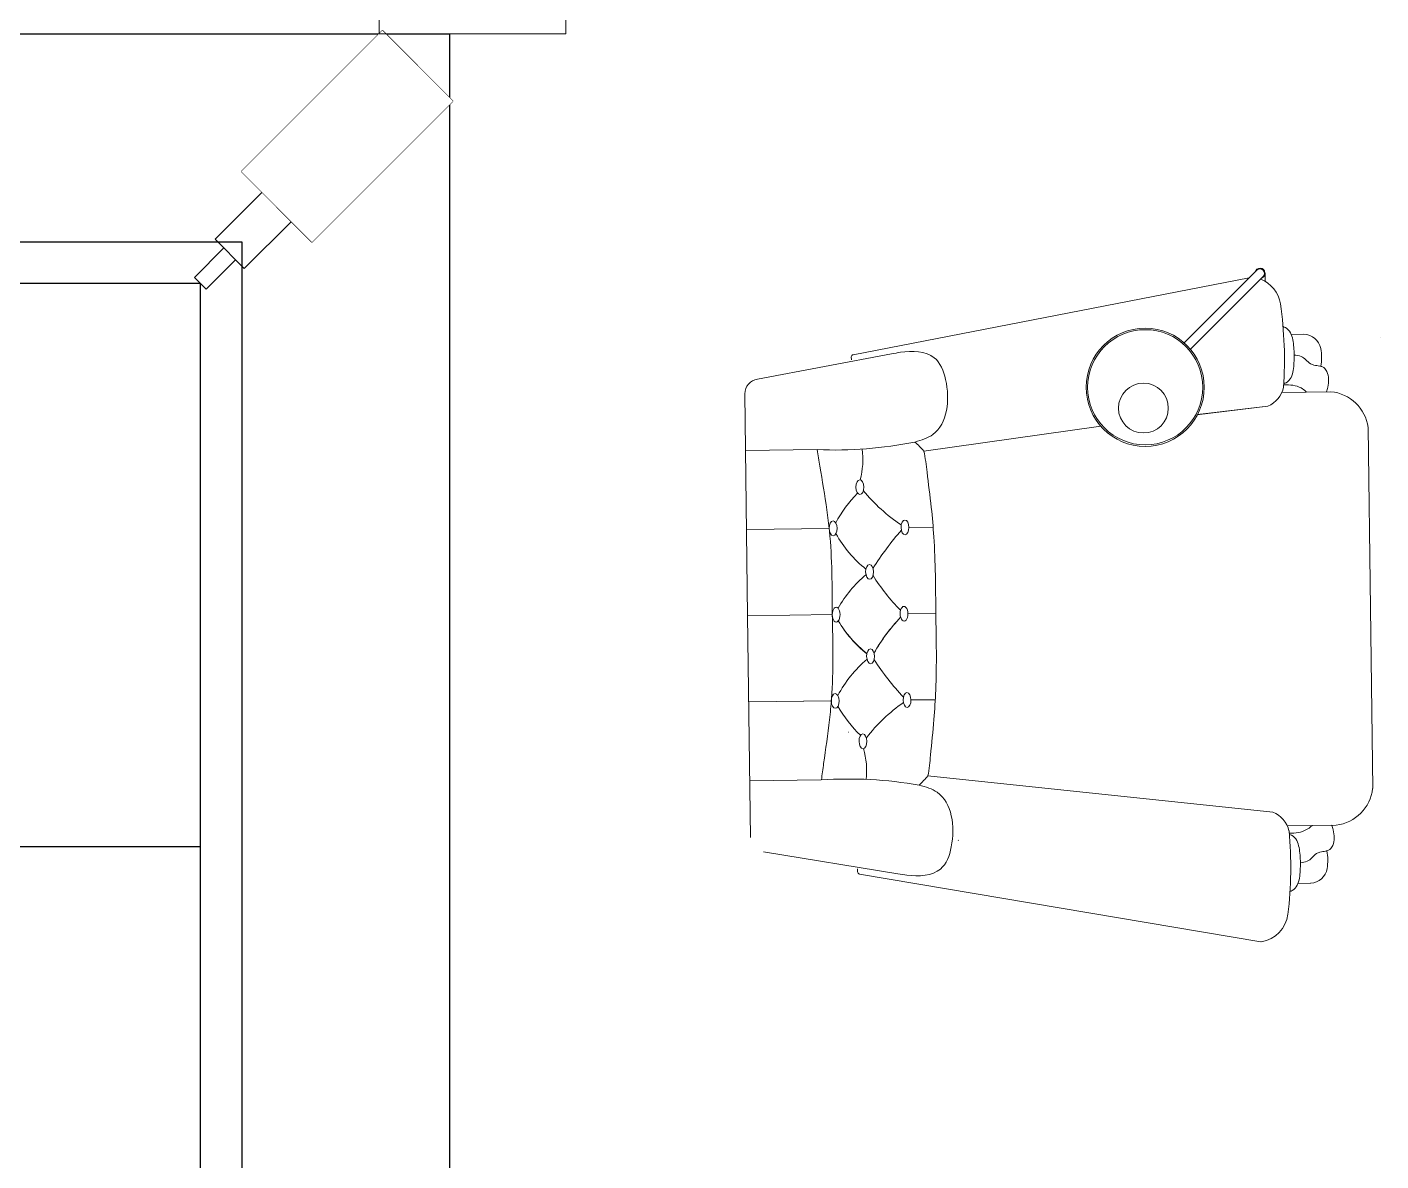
# Model space of a CAD drawing. Header units: centimetres. Extents: x -72470 to -43129, y -18750 to -16337.
# Drawn here: x -48372.1 to -48209.1, y -18397.7 to -18261.2 of the extents above; entities that cross this region are included whole.
import ezdxf

# ---------------------------------------------------------------- set-up
doc = ezdxf.new("R2010")
doc.units = ezdxf.units.CM
doc.header["$MEASUREMENT"] = 0
doc.layers.add('11-021_3001-BLOK_B_ZEMIN_KAT$0$2DCAM1', color=6, linetype='Continuous')
doc.layers.add('11-021_3001-BLOK_B_ZEMIN_KAT$0$2DKAPI', color=180, linetype='Continuous')
doc.layers.add('TEFRIS', color=30, linetype='Continuous', lineweight=9)

msp = doc.modelspace()

# ---------------------------------------------------------------- linework, layer by layer
at = {"layer": '11-021_3001-BLOK_B_ZEMIN_KAT$0$2DCAM1'}
msp.add_lwpolyline([(-48479.08, -18292.07), (-48351.24, -18292.07), (-48351.24, -18532.09)], dxfattribs=at)
at = {"layer": '11-021_3001-BLOK_B_ZEMIN_KAT$0$2DKAPI'}
msp.add_lwpolyline([(-48351.27, -18359.9), (-48471.27, -18359.9, 0.414214), (-48351.27, -18479.9)], format="xyb", dxfattribs=at)
at = {"layer": 'TEFRIS', "color": 0, "linetype": 'Continuous'}
for p, q in [((-48232.86, -18299.29), (-48224.07, -18290.5)), ((-48224.97, -18291.4), (-48272.66, -18300.67)), ((-48232.11, -18300.04), (-48223.31, -18291.26)), ((-48223.08, -18290.86), (-48223.07, -18291.83)), ((-48219.93, -18298.22), (-48218.4, -18298.21)), ((-48219.93, -18298.22), (-48218.4, -18298.21)), ((-48209.13, -18298.64), (-48209.15, -18298.62)), ((-48209.15, -18298.62), (-48209.13, -18298.64)), ((-48268.03, -18300.57), (-48284.16, -18303.6)), ((-48272.87, -18301.28), (-48272.88, -18300.93)), ((-48285.68, -18305.38), (-48285.39, -18332.08)), ((-48221.05, -18305.2), (-48215.16, -18305.13)), ((-48221.05, -18305.2), (-48215.16, -18305.13)), ((-48222.74, -18306.88), (-48231.29, -18307.89)), ((-48222.74, -18306.88), (-48231.2, -18307.88)), ((-48242.86, -18309.26), (-48264.15, -18312.26)), ((-48210.66, -18309.44), (-48210.39, -18331.16)), ((-48210.66, -18309.44), (-48210.39, -18331.16)), ((-48276.98, -18312.09), (-48285.63, -18312.2)), ((-48285.51, -18321.69), (-48275.53, -18321.57)), ((-48275.54, -18321.57), (-48285.51, -18321.69)), ((-48265.95, -18321.45), (-48263.03, -18321.41)), ((-48210.12, -18352.87), (-48210.39, -18331.16)), ((-48210.12, -18352.87), (-48210.39, -18331.16)), ((-48275.17, -18331.95), (-48285.39, -18332.08)), ((-48275.17, -18331.95), (-48285.39, -18332.08)), ((-48275.17, -18331.95), (-48285.39, -18332.08)), ((-48275.17, -18331.95), (-48285.39, -18332.08)), ((-48275.17, -18331.95), (-48285.39, -18332.08)), ((-48275.17, -18331.95), (-48285.39, -18332.08)), ((-48275.17, -18331.95), (-48285.39, -18332.08)), ((-48275.17, -18331.95), (-48285.39, -18332.08)), ((-48275.17, -18331.95), (-48285.39, -18332.08)), ((-48275.17, -18331.95), (-48285.39, -18332.08)), ((-48275.17, -18331.95), (-48285.39, -18332.08)), ((-48275.17, -18331.95), (-48285.39, -18332.08)), ((-48275.17, -18331.95), (-48285.39, -18332.08)), ((-48275.17, -18331.95), (-48285.39, -18332.08)), ((-48275.17, -18331.95), (-48285.39, -18332.08)), ((-48275.17, -18331.95), (-48285.39, -18332.08)), ((-48285.02, -18358.77), (-48285.39, -18332.08)), ((-48266.06, -18331.84), (-48262.71, -18331.8)), ((-48266.06, -18331.84), (-48262.71, -18331.8)), ((-48266.06, -18331.84), (-48262.71, -18331.8)), ((-48266.06, -18331.84), (-48262.71, -18331.8)), ((-48285.26, -18342.46), (-48275.28, -18342.34)), ((-48275.29, -18342.34), (-48285.26, -18342.46)), ((-48265.7, -18342.22), (-48262.77, -18342.19)), ((-48273.24, -18346.09), (-48273.2, -18346.09)), ((-48273.2, -18346.09), (-48273.24, -18346.09)), ((-48276.49, -18351.85), (-48285.14, -18351.95)), ((-48222.14, -18355.73), (-48263.67, -18351.37)), ((-48220.41, -18357.36), (-48214.52, -18357.29)), ((-48260, -18359.13), (-48259.98, -18359.1)), ((-48259.98, -18359.1), (-48260, -18359.13)), ((-48267.26, -18363.15), (-48283.46, -18360.51)), ((-48272.12, -18362.56), (-48272.12, -18362.91)), ((-48223.58, -18371.32), (-48271.89, -18363.17)), ((-48219.11, -18364.31), (-48217.59, -18364.29))]:
    msp.add_line(p, q, dxfattribs=at)
for points in [[(-48320.83, -18270.15), (-48329.32, -18261.66), (-48346.29, -18278.63), (-48337.8, -18287.12)], [(-48322.25, -18270.15), (-48329.32, -18263.08), (-48344.88, -18278.63), (-48337.8, -18285.7)], [(-48340.28, -18284.64), (-48343.81, -18281.11), (-48349.47, -18286.76), (-48345.94, -18290.3)], [(-48347, -18289.24), (-48348.41, -18287.82), (-48351.95, -18291.36), (-48350.53, -18292.77)]]:
    msp.add_lwpolyline(points, close=True, dxfattribs=at)
for centre, radius in [((-48237.5, -18304.59), 7.11), ((-48237.5, -18304.59), 6.93), ((-48237.72, -18307.09), 3)]:
    msp.add_circle(centre, radius, dxfattribs=at)
for centre, radius, start, end in [((-48223.69, -18290.87), 0.61, 287.5558, 165.394), ((-48223.69, -18290.88), 0.533, 314.9662, 134.9662), ((-48225.05, -18295.17), 3.88, 9.2911, 68.3644), ((-48267.36, -18301.29), 46.62, 355.9589, 8.3194), ((-48267.36, -18301.29), 46.62, 355.9589, 8.3194), ((-48218.49, -18300.38), 2.17, 11.9033, 87.5815), ((-48218.49, -18300.38), 2.17, 11.9033, 87.5815), ((-48222.95, -18301.08), 6.68, 351.5022, 9.9063), ((-48222.95, -18301.08), 6.68, 351.5022, 9.9063), ((-48272.61, -18300.93), 0.267, 100.1331, 180.7043), ((-48283.9, -18305.36), 1.78, 98.3265, 180.6304), ((-48224, -18303.91), 3.22, 293.111, 348.2068), ((-48224, -18303.91), 3.22, 293.111, 348.2068), ((-48215.6, -18310.09), 4.98, 7.5422, 84.9386), ((-48215.6, -18310.09), 4.98, 7.5422, 84.9386), ((-48274.87, -18263.13), 49.01, 267.5389, 281.359), ((-48274.89, -18321.87), 14.41, 41.808, 47.8629), ((-48281.26, -18313.25), 9.77, 345.2747, 7.1594), ((-48261.9, -18327.67), 14.52, 134.7045, 152.2957), ((-48255.1, -18303.59), 21.15, 219.4474, 236.1878), ((-48262.05, -18315.14), 14.52, 209.1128, 231.3542), ((-48237.28, -18347.33), 39.08, 139.1846, 147.5899), ((-48261.93, -18338.21), 14.37, 129.7428, 150.7648), ((-48250.76, -18315.29), 22.87, 211.4727, 224.9047), ((-48261.93, -18325.34), 14.52, 210.4422, 231.3542), ((-48262.08, -18325.37), 14.37, 210.6437, 231.6657), ((-48250.1, -18348.1), 23.12, 136.7755, 150.1355), ((-48250.35, -18348.01), 22.87, 136.5038, 149.9358), ((-48261.64, -18348.44), 14.52, 130.0543, 152.2957), ((-48237.67, -18315.64), 39.08, 213.8186, 222.224), ((-48254.41, -18359.81), 21.15, 125.2207, 141.9611), ((-48261.8, -18335.91), 14.52, 209.1128, 226.704), ((-48280.8, -18350.8), 9.77, 354.2491, 16.1339), ((-48273.18, -18400.75), 49.01, 80.0496, 93.8697), ((-48274.64, -18342.03), 14.41, 313.5456, 319.6005), ((-48215.08, -18352.34), 4.98, 276.4699, 353.8663), ((-48223.33, -18358.72), 3.22, 13.2017, 68.2975), ((-48266.6, -18362.42), 46.62, 353.0891, 5.4496), ((-48222.21, -18361.53), 6.68, 351.5022, 9.9063), ((-48271.85, -18362.9), 0.267, 180.7043, 261.2754), ((-48217.73, -18362.12), 2.17, 273.827, 349.5052), ((-48224.16, -18367.49), 3.88, 279.319, 352.1174)]:
    msp.add_arc(centre, radius, start, end, dxfattribs=at)
at = {"layer": 'TEFRIS', "color": 0, "linetype": 'Continuous', "extrusion": (0, 0, -1)}
for centre, major_axis in [((-48271.85, -18316.61), (-0.011, 0.891)), ((-48275.07, -18321.56), (-0.011, 0.891)), ((-48270.68, -18326.81), (-0.011, 0.891)), ((-48266.17, -18342.23), (0.011, -0.891))]:
    msp.add_ellipse(centre, major_axis=major_axis, ratio=0.528462, dxfattribs=at)
at = {"layer": 'TEFRIS', "color": 0, "linetype": 'Continuous'}
for centre, major_axis in [((-48266.42, -18321.46), (-0.011, 0.891)), ((-48270.56, -18336.98), (0.011, -0.891)), ((-48274.82, -18342.34), (0.011, -0.891)), ((-48271.48, -18347.2), (0.011, -0.891))]:
    msp.add_ellipse(centre, major_axis=major_axis, ratio=0.528462, dxfattribs=at)
at = {"layer": 'TEFRIS', "color": 0, "linetype": 'Continuous', "extrusion": (0, 0, -1)}
for centre, major_axis in [((-48274.7, -18331.95), (-0.011, 0.891)), ((-48274.7, -18331.95), (-0.011, 0.891)), ((-48266.53, -18331.85), (0.011, -0.891)), ((-48266.53, -18331.85), (0.011, -0.891))]:
    msp.add_ellipse(centre, major_axis=major_axis, ratio=0.528462, start_param=4.712389, end_param=7.853982, dxfattribs=at)
at = {"layer": 'TEFRIS', "color": 0, "linetype": 'Continuous'}
for centre, major_axis in [((-48266.53, -18331.85), (-0.011, 0.891)), ((-48266.53, -18331.85), (-0.011, 0.891)), ((-48274.7, -18331.95), (0.011, -0.891)), ((-48274.7, -18331.95), (0.011, -0.891))]:
    msp.add_ellipse(centre, major_axis=major_axis, ratio=0.528462, start_param=4.712389, end_param=7.853982, dxfattribs=at)
for points, knots in [([(-48220.9, -18297.29), (-48220.81, -18297.32), (-48220.44, -18297.46), (-48219.96, -18298.01), (-48219.63, -18299.18), (-48219.59, -18300.09), (-48219.57, -18300.71)], [0.35656, 0.35656, 0.35656, 0.35656, 0.689135, 1.682823, 2.666935, 4.752611, 4.752611, 4.752611, 4.752611]), ([(-48220.9, -18297.29), (-48220.81, -18297.32), (-48220.44, -18297.46), (-48219.96, -18298.01), (-48219.63, -18299.18), (-48219.59, -18300.09), (-48219.57, -18300.71)], [0.35656, 0.35656, 0.35656, 0.35656, 0.689135, 1.682823, 2.666935, 4.752611, 4.752611, 4.752611, 4.752611]), ([(-48220.81, -18304.16), (-48220.72, -18304.13), (-48220.36, -18303.98), (-48219.89, -18303.42), (-48219.59, -18302.24), (-48219.58, -18301.33), (-48219.57, -18300.71)], [0.372389, 0.372389, 0.372389, 0.372389, 0.689135, 1.682823, 2.666935, 4.752611, 4.752611, 4.752611, 4.752611]), ([(-48220.81, -18304.16), (-48220.72, -18304.13), (-48220.36, -18303.98), (-48219.89, -18303.42), (-48219.59, -18302.24), (-48219.58, -18301.33), (-48219.57, -18300.71)], [0.372389, 0.372389, 0.372389, 0.372389, 0.689135, 1.682823, 2.666935, 4.752611, 4.752611, 4.752611, 4.752611]), ([(-48219.57, -18300.71), (-48219.28, -18300.73), (-48218.76, -18300.79), (-48218.14, -18301.27), (-48217.72, -18301.76), (-48217.11, -18301.96), (-48216.68, -18302.01), (-48216.39, -18302.06), (-48216.34, -18302.07)], [0.305843, 0.305843, 0.305843, 0.305843, 1.255346, 2.040427, 2.89202, 3.384438, 4.174918, 4.355007, 4.355007, 4.355007, 4.355007]), ([(-48219.57, -18300.71), (-48219.28, -18300.73), (-48218.76, -18300.79), (-48218.14, -18301.27), (-48217.72, -18301.76), (-48217.11, -18301.96), (-48216.68, -18302.01), (-48216.39, -18302.06), (-48216.34, -18302.07)], [0.305843, 0.305843, 0.305843, 0.305843, 1.255346, 2.040427, 2.89202, 3.384438, 4.174918, 4.355007, 4.355007, 4.355007, 4.355007]), ([(-48216.34, -18302.07), (-48216.22, -18302.11), (-48215.91, -18302.23), (-48215.54, -18302.79), (-48215.39, -18303.62), (-48215.49, -18304.45), (-48215.62, -18304.96), (-48215.7, -18305.14)], [0, 0, 0, 0, 0.427423, 1.095062, 2.135609, 3.247139, 3.888617, 3.888617, 3.888617, 3.888617]), ([(-48216.34, -18302.07), (-48216.22, -18302.11), (-48215.91, -18302.23), (-48215.54, -18302.79), (-48215.39, -18303.62), (-48215.49, -18304.45), (-48215.62, -18304.96), (-48215.7, -18305.14)], [0, 0, 0, 0, 0.427423, 1.095062, 2.135609, 3.247139, 3.888617, 3.888617, 3.888617, 3.888617]), ([(-48220.82, -18304.29), (-48220.07, -18304.28), (-48219.12, -18304.37), (-48218.3, -18304.94), (-48218.1, -18305.14), (-48218.07, -18305.17)], [1.067319, 1.067319, 1.067319, 1.067319, 3.490275, 4.275356, 4.417413, 4.417413, 4.417413, 4.417413]), ([(-48220.82, -18304.29), (-48220.07, -18304.28), (-48219.12, -18304.37), (-48218.3, -18304.94), (-48218.1, -18305.14), (-48218.07, -18305.17)], [1.067319, 1.067319, 1.067319, 1.067319, 3.490275, 4.275356, 4.417413, 4.417413, 4.417413, 4.417413]), ([(-48275.17, -18331.95), (-48275.18, -18328.59), (-48275.18, -18324.37), (-48275.91, -18318.43), (-48276.49, -18315.18), (-48276.86, -18312.76), (-48276.98, -18312.09)], [0, 0, 0, 0, 11.31753, 14.215288, 20.189944, 22.471644, 22.471644, 22.471644, 22.471644]), ([(-48264.15, -18312.26), (-48263.96, -18313.09), (-48263.71, -18315.37), (-48263.25, -18318.8), (-48262.75, -18324.47), (-48262.73, -18328.72), (-48262.71, -18331.8)], [7.842946, 7.842946, 7.842946, 7.842946, 10.726144, 15.564237, 19.542398, 29.913928, 29.913928, 29.913928, 29.913928]), ([(-48275.17, -18331.95), (-48275.09, -18335.32), (-48274.99, -18339.55), (-48275.58, -18345.52), (-48276.07, -18348.78), (-48276.38, -18351.19), (-48276.48, -18351.85)], [0, 0, 0, 0, 11.358421, 14.256179, 20.230836, 22.470635, 22.470635, 22.470635, 22.470635]), ([(-48263.66, -18351.37), (-48263.5, -18350.54), (-48263.3, -18348.28), (-48262.93, -18344.84), (-48262.57, -18339.15), (-48262.65, -18334.89), (-48262.71, -18331.8)], [7.883801, 7.883801, 7.883801, 7.883801, 10.726144, 15.564237, 19.542398, 29.954825, 29.954825, 29.954825, 29.954825]), ([(-48220.15, -18358.27), (-48219.41, -18358.26), (-48218.46, -18358.15), (-48217.65, -18357.55), (-48217.45, -18357.36), (-48217.42, -18357.32)], [1.067319, 1.067319, 1.067319, 1.067319, 3.490275, 4.275356, 4.417413, 4.417413, 4.417413, 4.417413]), ([(-48215.62, -18360.38), (-48215.5, -18360.33), (-48215.2, -18360.21), (-48214.84, -18359.64), (-48214.72, -18358.8), (-48214.83, -18357.98), (-48214.98, -18357.47), (-48215.06, -18357.3)], [0, 0, 0, 0, 0.427423, 1.095062, 2.135609, 3.247139, 3.888617, 3.888617, 3.888617, 3.888617]), ([(-48220.14, -18358.4), (-48220.05, -18358.43), (-48219.69, -18358.57), (-48219.2, -18359.12), (-48218.88, -18360.29), (-48218.84, -18361.2), (-48218.82, -18361.82)], [0.372389, 0.372389, 0.372389, 0.372389, 0.689135, 1.682823, 2.666935, 4.752611, 4.752611, 4.752611, 4.752611]), ([(-48218.82, -18361.82), (-48218.53, -18361.8), (-48218.02, -18361.72), (-48217.4, -18361.22), (-48217, -18360.72), (-48216.39, -18360.5), (-48215.96, -18360.45), (-48215.68, -18360.39), (-48215.62, -18360.38)], [0.305843, 0.305843, 0.305843, 0.305843, 1.255346, 2.040427, 2.89202, 3.384438, 4.174918, 4.355007, 4.355007, 4.355007, 4.355007]), ([(-48220.07, -18365.27), (-48219.97, -18365.24), (-48219.61, -18365.09), (-48219.14, -18364.53), (-48218.84, -18363.35), (-48218.83, -18362.44), (-48218.82, -18361.82)], [0.35656, 0.35656, 0.35656, 0.35656, 0.689135, 1.682823, 2.666935, 4.752611, 4.752611, 4.752611, 4.752611])]:
    msp.add_open_spline(points, degree=3, knots=knots, dxfattribs=at)
for points in [[(-48265.22, -18311.18), (-48263.05, -18310.26), (-48261.53, -18303.66), (-48262.9, -18301.03), (-48266.95, -18300.38), (-48268.03, -18300.57)], [(-48264.71, -18352.47), (-48262.53, -18353.34), (-48260.84, -18359.9), (-48262.14, -18362.57), (-48266.18, -18363.32), (-48267.26, -18363.15)]]:
    msp.add_spline(points, degree=3, dxfattribs=at)

# ---------------------------------------------------------------- next in the draw order: wipeouts: each hides what was drawn before it
at = {"color": 0, "linetype": 'Continuous'}
msp.add_wipeout([(-48320.83, -18270.15), (-48337.8, -18287.12), (-48346.29, -18278.63), (-48329.32, -18261.66)], dxfattribs=at).dxf.layer = 'TEFRIS'

# ---------------------------------------------------------------- next in the draw order: linework, layer by layer
at = {"layer": 'TEFRIS', "color": 0, "linetype": 'Continuous'}
for points in [[(-48320.83, -18270.15), (-48329.32, -18261.66), (-48346.29, -18278.63), (-48337.8, -18287.12)], [(-48322.25, -18270.15), (-48329.32, -18263.08), (-48344.88, -18278.63), (-48337.8, -18285.7)], [(-48340.28, -18284.64), (-48343.81, -18281.11), (-48349.47, -18286.76), (-48345.94, -18290.3)], [(-48347, -18289.24), (-48348.41, -18287.82), (-48351.95, -18291.36), (-48350.53, -18292.77)]]:
    msp.add_lwpolyline(points, close=True, dxfattribs=at)

# ---------------------------------------------------------------- next in the draw order: wipeouts: each hides what was drawn before it
at = {"color": 0, "linetype": 'Continuous'}
msp.add_wipeout([(-48320.83, -18270.15), (-48337.8, -18287.12), (-48346.29, -18278.63), (-48329.32, -18261.66)], dxfattribs=at).dxf.layer = 'TEFRIS'

# ---------------------------------------------------------------- next in the draw order: linework, layer by layer
at = {"layer": 'TEFRIS', "color": 0, "linetype": 'Continuous'}
for points in [[(-48320.83, -18270.15), (-48329.32, -18261.66), (-48346.29, -18278.63), (-48337.8, -18287.12)], [(-48322.25, -18270.15), (-48329.32, -18263.08), (-48344.88, -18278.63), (-48337.8, -18285.7)], [(-48340.28, -18284.64), (-48343.81, -18281.11), (-48349.47, -18286.76), (-48345.94, -18290.3)], [(-48347, -18289.24), (-48348.41, -18287.82), (-48351.95, -18291.36), (-48350.53, -18292.77)]]:
    msp.add_lwpolyline(points, close=True, dxfattribs=at)

# ---------------------------------------------------------------- next in the draw order: wipeouts: each hides what was drawn before it
at = {"color": 0, "linetype": 'Continuous'}
msp.add_wipeout([(-48320.83, -18270.15), (-48337.8, -18287.12), (-48346.29, -18278.63), (-48329.32, -18261.66)], dxfattribs=at).dxf.layer = 'TEFRIS'

# ---------------------------------------------------------------- next in the draw order: linework, layer by layer
at = {"layer": 'TEFRIS', "color": 0, "linetype": 'Continuous'}
for points in [[(-48320.83, -18270.15), (-48329.32, -18261.66), (-48346.29, -18278.63), (-48337.8, -18287.12)], [(-48322.25, -18270.15), (-48329.32, -18263.08), (-48344.88, -18278.63), (-48337.8, -18285.7)], [(-48340.28, -18284.64), (-48343.81, -18281.11), (-48349.47, -18286.76), (-48345.94, -18290.3)], [(-48347, -18289.24), (-48348.41, -18287.82), (-48351.95, -18291.36), (-48350.53, -18292.77)]]:
    msp.add_lwpolyline(points, close=True, dxfattribs=at)

# ---------------------------------------------------------------- next in the draw order: wipeouts: each hides what was drawn before it
at = {"color": 0, "linetype": 'Continuous'}
msp.add_wipeout([(-48320.83, -18270.15), (-48337.8, -18287.12), (-48346.29, -18278.63), (-48329.32, -18261.66)], dxfattribs=at).dxf.layer = 'TEFRIS'

# ---------------------------------------------------------------- next in the draw order: linework, layer by layer
at = {"layer": 'TEFRIS', "color": 0, "linetype": 'Continuous'}
for points in [[(-48320.83, -18270.15), (-48329.32, -18261.66), (-48346.29, -18278.63), (-48337.8, -18287.12)], [(-48322.25, -18270.15), (-48329.32, -18263.08), (-48344.88, -18278.63), (-48337.8, -18285.7)], [(-48340.28, -18284.64), (-48343.81, -18281.11), (-48349.47, -18286.76), (-48345.94, -18290.3)], [(-48347, -18289.24), (-48348.41, -18287.82), (-48351.95, -18291.36), (-48350.53, -18292.77)]]:
    msp.add_lwpolyline(points, close=True, dxfattribs=at)

# ---------------------------------------------------------------- next in the draw order: wipeouts: each hides what was drawn before it
at = {"color": 0, "linetype": 'Continuous'}
msp.add_wipeout([(-48320.83, -18270.15), (-48337.8, -18287.12), (-48346.29, -18278.63), (-48329.32, -18261.66)], dxfattribs=at).dxf.layer = 'TEFRIS'

# ---------------------------------------------------------------- next in the draw order: linework, layer by layer
at = {"layer": 'TEFRIS', "color": 0, "linetype": 'Continuous'}
for points in [[(-48320.83, -18270.15), (-48329.32, -18261.66), (-48346.29, -18278.63), (-48337.8, -18287.12)], [(-48322.25, -18270.15), (-48329.32, -18263.08), (-48344.88, -18278.63), (-48337.8, -18285.7)], [(-48340.28, -18284.64), (-48343.81, -18281.11), (-48349.47, -18286.76), (-48345.94, -18290.3)], [(-48347, -18289.24), (-48348.41, -18287.82), (-48351.95, -18291.36), (-48350.53, -18292.77)]]:
    msp.add_lwpolyline(points, close=True, dxfattribs=at)

# ---------------------------------------------------------------- next in the draw order: wipeouts: each hides what was drawn before it
at = {"color": 0, "linetype": 'Continuous'}
msp.add_wipeout([(-48320.83, -18270.15), (-48337.8, -18287.12), (-48346.29, -18278.63), (-48329.32, -18261.66)], dxfattribs=at).dxf.layer = 'TEFRIS'

# ---------------------------------------------------------------- next in the draw order: linework, layer by layer
at = {"layer": 'TEFRIS', "color": 0, "linetype": 'Continuous'}
for points in [[(-48320.83, -18270.15), (-48329.32, -18261.66), (-48346.29, -18278.63), (-48337.8, -18287.12)], [(-48322.25, -18270.15), (-48329.32, -18263.08), (-48344.88, -18278.63), (-48337.8, -18285.7)], [(-48340.28, -18284.64), (-48343.81, -18281.11), (-48349.47, -18286.76), (-48345.94, -18290.3)], [(-48347, -18289.24), (-48348.41, -18287.82), (-48351.95, -18291.36), (-48350.53, -18292.77)]]:
    msp.add_lwpolyline(points, close=True, dxfattribs=at)

# ---------------------------------------------------------------- next in the draw order: wipeouts: each hides what was drawn before it
at = {"color": 0, "linetype": 'Continuous'}
msp.add_wipeout([(-48320.83, -18270.15), (-48337.8, -18287.12), (-48346.29, -18278.63), (-48329.32, -18261.66)], dxfattribs=at).dxf.layer = 'TEFRIS'

# ---------------------------------------------------------------- next in the draw order: linework, layer by layer
at = {"layer": 'TEFRIS', "color": 0, "linetype": 'Continuous'}
for points in [[(-48320.83, -18270.15), (-48329.32, -18261.66), (-48346.29, -18278.63), (-48337.8, -18287.12)], [(-48322.25, -18270.15), (-48329.32, -18263.08), (-48344.88, -18278.63), (-48337.8, -18285.7)], [(-48340.28, -18284.64), (-48343.81, -18281.11), (-48349.47, -18286.76), (-48345.94, -18290.3)], [(-48347, -18289.24), (-48348.41, -18287.82), (-48351.95, -18291.36), (-48350.53, -18292.77)]]:
    msp.add_lwpolyline(points, close=True, dxfattribs=at)

# ---------------------------------------------------------------- next in the draw order: wipeouts: each hides what was drawn before it
at = {"color": 0, "linetype": 'Continuous'}
msp.add_wipeout([(-48320.83, -18270.15), (-48337.8, -18287.12), (-48346.29, -18278.63), (-48329.32, -18261.66)], dxfattribs=at).dxf.layer = 'TEFRIS'

# ---------------------------------------------------------------- next in the draw order: linework, layer by layer
at = {"layer": 'TEFRIS', "color": 0, "linetype": 'Continuous'}
for points in [[(-48320.83, -18270.15), (-48329.32, -18261.66), (-48346.29, -18278.63), (-48337.8, -18287.12)], [(-48322.25, -18270.15), (-48329.32, -18263.08), (-48344.88, -18278.63), (-48337.8, -18285.7)], [(-48340.28, -18284.64), (-48343.81, -18281.11), (-48349.47, -18286.76), (-48345.94, -18290.3)], [(-48347, -18289.24), (-48348.41, -18287.82), (-48351.95, -18291.36), (-48350.53, -18292.77)]]:
    msp.add_lwpolyline(points, close=True, dxfattribs=at)

# ---------------------------------------------------------------- next in the draw order: wipeouts: each hides what was drawn before it
at = {"color": 0, "linetype": 'Continuous'}
msp.add_wipeout([(-48320.83, -18270.15), (-48337.8, -18287.12), (-48346.29, -18278.63), (-48329.32, -18261.66)], dxfattribs=at).dxf.layer = 'TEFRIS'

# ---------------------------------------------------------------- next in the draw order: linework, layer by layer
at = {"layer": 'TEFRIS', "color": 0, "linetype": 'Continuous'}
for points in [[(-48320.83, -18270.15), (-48329.32, -18261.66), (-48346.29, -18278.63), (-48337.8, -18287.12)], [(-48322.25, -18270.15), (-48329.32, -18263.08), (-48344.88, -18278.63), (-48337.8, -18285.7)], [(-48340.28, -18284.64), (-48343.81, -18281.11), (-48349.47, -18286.76), (-48345.94, -18290.3)], [(-48347, -18289.24), (-48348.41, -18287.82), (-48351.95, -18291.36), (-48350.53, -18292.77)]]:
    msp.add_lwpolyline(points, close=True, dxfattribs=at)

# ---------------------------------------------------------------- next in the draw order: wipeouts: each hides what was drawn before it
at = {"color": 0, "linetype": 'Continuous'}
msp.add_wipeout([(-48320.83, -18270.15), (-48337.8, -18287.12), (-48346.29, -18278.63), (-48329.32, -18261.66)], dxfattribs=at).dxf.layer = 'TEFRIS'

# ---------------------------------------------------------------- next in the draw order: linework, layer by layer
at = {"layer": 'TEFRIS', "color": 0, "linetype": 'Continuous'}
for points in [[(-48320.83, -18270.15), (-48329.32, -18261.66), (-48346.29, -18278.63), (-48337.8, -18287.12)], [(-48322.25, -18270.15), (-48329.32, -18263.08), (-48344.88, -18278.63), (-48337.8, -18285.7)], [(-48340.28, -18284.64), (-48343.81, -18281.11), (-48349.47, -18286.76), (-48345.94, -18290.3)], [(-48347, -18289.24), (-48348.41, -18287.82), (-48351.95, -18291.36), (-48350.53, -18292.77)]]:
    msp.add_lwpolyline(points, close=True, dxfattribs=at)

# ---------------------------------------------------------------- next in the draw order: wipeouts: each hides what was drawn before it
at = {"color": 0, "linetype": 'Continuous'}
msp.add_wipeout([(-48320.83, -18270.15), (-48337.8, -18287.12), (-48346.29, -18278.63), (-48329.32, -18261.66)], dxfattribs=at).dxf.layer = 'TEFRIS'

# ---------------------------------------------------------------- next in the draw order: linework, layer by layer
at = {"layer": 'TEFRIS', "color": 0, "linetype": 'Continuous'}
for points in [[(-48320.83, -18270.15), (-48329.32, -18261.66), (-48346.29, -18278.63), (-48337.8, -18287.12)], [(-48322.25, -18270.15), (-48329.32, -18263.08), (-48344.88, -18278.63), (-48337.8, -18285.7)], [(-48340.28, -18284.64), (-48343.81, -18281.11), (-48349.47, -18286.76), (-48345.94, -18290.3)], [(-48347, -18289.24), (-48348.41, -18287.82), (-48351.95, -18291.36), (-48350.53, -18292.77)]]:
    msp.add_lwpolyline(points, close=True, dxfattribs=at)

# ---------------------------------------------------------------- next in the draw order: wipeouts: each hides what was drawn before it
at = {"color": 0, "linetype": 'Continuous'}
msp.add_wipeout([(-48320.83, -18270.15), (-48337.8, -18287.12), (-48346.29, -18278.63), (-48329.32, -18261.66)], dxfattribs=at).dxf.layer = 'TEFRIS'

# ---------------------------------------------------------------- next in the draw order: linework, layer by layer
at = {"layer": 'TEFRIS', "color": 0, "linetype": 'Continuous'}
for points in [[(-48320.83, -18270.15), (-48329.32, -18261.66), (-48346.29, -18278.63), (-48337.8, -18287.12)], [(-48322.25, -18270.15), (-48329.32, -18263.08), (-48344.88, -18278.63), (-48337.8, -18285.7)], [(-48340.28, -18284.64), (-48343.81, -18281.11), (-48349.47, -18286.76), (-48345.94, -18290.3)], [(-48347, -18289.24), (-48348.41, -18287.82), (-48351.95, -18291.36), (-48350.53, -18292.77)]]:
    msp.add_lwpolyline(points, close=True, dxfattribs=at)

# ---------------------------------------------------------------- next in the draw order: wipeouts: each hides what was drawn before it
at = {"color": 0, "linetype": 'Continuous'}
msp.add_wipeout([(-48320.83, -18270.15), (-48337.8, -18287.12), (-48346.29, -18278.63), (-48329.32, -18261.66)], dxfattribs=at).dxf.layer = 'TEFRIS'

# ---------------------------------------------------------------- next in the draw order: linework, layer by layer
at = {"layer": 'TEFRIS', "color": 0, "linetype": 'Continuous'}
for points in [[(-48320.83, -18270.15), (-48329.32, -18261.66), (-48346.29, -18278.63), (-48337.8, -18287.12)], [(-48322.25, -18270.15), (-48329.32, -18263.08), (-48344.88, -18278.63), (-48337.8, -18285.7)], [(-48340.28, -18284.64), (-48343.81, -18281.11), (-48349.47, -18286.76), (-48345.94, -18290.3)], [(-48347, -18289.24), (-48348.41, -18287.82), (-48351.95, -18291.36), (-48350.53, -18292.77)]]:
    msp.add_lwpolyline(points, close=True, dxfattribs=at)

# ---------------------------------------------------------------- next in the draw order: wipeouts: each hides what was drawn before it
at = {"color": 0, "linetype": 'Continuous'}
msp.add_wipeout([(-48320.83, -18270.15), (-48337.8, -18287.12), (-48346.29, -18278.63), (-48329.32, -18261.66)], dxfattribs=at).dxf.layer = 'TEFRIS'

# ---------------------------------------------------------------- next in the draw order: linework, layer by layer
at = {"layer": 'TEFRIS', "color": 0, "linetype": 'Continuous'}
for points in [[(-48320.83, -18270.15), (-48329.32, -18261.66), (-48346.29, -18278.63), (-48337.8, -18287.12)], [(-48322.25, -18270.15), (-48329.32, -18263.08), (-48344.88, -18278.63), (-48337.8, -18285.7)], [(-48340.28, -18284.64), (-48343.81, -18281.11), (-48349.47, -18286.76), (-48345.94, -18290.3)], [(-48347, -18289.24), (-48348.41, -18287.82), (-48351.95, -18291.36), (-48350.53, -18292.77)]]:
    msp.add_lwpolyline(points, close=True, dxfattribs=at)

# ---------------------------------------------------------------- next in the draw order: wipeouts: each hides what was drawn before it
at = {"color": 0, "linetype": 'Continuous'}
msp.add_wipeout([(-48320.83, -18270.15), (-48337.8, -18287.12), (-48346.29, -18278.63), (-48329.32, -18261.66)], dxfattribs=at).dxf.layer = 'TEFRIS'

# ---------------------------------------------------------------- next in the draw order: linework, layer by layer
at = {"layer": 'TEFRIS', "color": 0, "linetype": 'Continuous'}
for points in [[(-48320.83, -18270.15), (-48329.32, -18261.66), (-48346.29, -18278.63), (-48337.8, -18287.12)], [(-48322.25, -18270.15), (-48329.32, -18263.08), (-48344.88, -18278.63), (-48337.8, -18285.7)], [(-48340.28, -18284.64), (-48343.81, -18281.11), (-48349.47, -18286.76), (-48345.94, -18290.3)], [(-48347, -18289.24), (-48348.41, -18287.82), (-48351.95, -18291.36), (-48350.53, -18292.77)]]:
    msp.add_lwpolyline(points, close=True, dxfattribs=at)

# ---------------------------------------------------------------- next in the draw order: wipeouts: each hides what was drawn before it
at = {"color": 0, "linetype": 'Continuous'}
msp.add_wipeout([(-48320.83, -18270.15), (-48337.8, -18287.12), (-48346.29, -18278.63), (-48329.32, -18261.66)], dxfattribs=at).dxf.layer = 'TEFRIS'

# ---------------------------------------------------------------- next in the draw order: linework, layer by layer
at = {"layer": 'TEFRIS', "color": 0, "linetype": 'Continuous'}
for points in [[(-48320.83, -18270.15), (-48329.32, -18261.66), (-48346.29, -18278.63), (-48337.8, -18287.12)], [(-48322.25, -18270.15), (-48329.32, -18263.08), (-48344.88, -18278.63), (-48337.8, -18285.7)], [(-48340.28, -18284.64), (-48343.81, -18281.11), (-48349.47, -18286.76), (-48345.94, -18290.3)], [(-48347, -18289.24), (-48348.41, -18287.82), (-48351.95, -18291.36), (-48350.53, -18292.77)]]:
    msp.add_lwpolyline(points, close=True, dxfattribs=at)

# ---------------------------------------------------------------- next in the draw order: wipeouts: each hides what was drawn before it
at = {"color": 0, "linetype": 'Continuous'}
msp.add_wipeout([(-48320.83, -18270.15), (-48337.8, -18287.12), (-48346.29, -18278.63), (-48329.32, -18261.66)], dxfattribs=at).dxf.layer = 'TEFRIS'

# ---------------------------------------------------------------- next in the draw order: linework, layer by layer
at = {"layer": 'TEFRIS', "color": 0, "linetype": 'Continuous'}
for points in [[(-48320.83, -18270.15), (-48329.32, -18261.66), (-48346.29, -18278.63), (-48337.8, -18287.12)], [(-48322.25, -18270.15), (-48329.32, -18263.08), (-48344.88, -18278.63), (-48337.8, -18285.7)], [(-48340.28, -18284.64), (-48343.81, -18281.11), (-48349.47, -18286.76), (-48345.94, -18290.3)], [(-48347, -18289.24), (-48348.41, -18287.82), (-48351.95, -18291.36), (-48350.53, -18292.77)]]:
    msp.add_lwpolyline(points, close=True, dxfattribs=at)

# ---------------------------------------------------------------- next in the draw order: wipeouts: each hides what was drawn before it
at = {"color": 0, "linetype": 'Continuous'}
msp.add_wipeout([(-48320.83, -18270.15), (-48337.8, -18287.12), (-48346.29, -18278.63), (-48329.32, -18261.66)], dxfattribs=at).dxf.layer = 'TEFRIS'

# ---------------------------------------------------------------- next in the draw order: linework, layer by layer
at = {"layer": 'TEFRIS', "color": 0, "linetype": 'Continuous'}
for points in [[(-48320.83, -18270.15), (-48329.32, -18261.66), (-48346.29, -18278.63), (-48337.8, -18287.12)], [(-48322.25, -18270.15), (-48329.32, -18263.08), (-48344.88, -18278.63), (-48337.8, -18285.7)], [(-48340.28, -18284.64), (-48343.81, -18281.11), (-48349.47, -18286.76), (-48345.94, -18290.3)], [(-48347, -18289.24), (-48348.41, -18287.82), (-48351.95, -18291.36), (-48350.53, -18292.77)]]:
    msp.add_lwpolyline(points, close=True, dxfattribs=at)

# ---------------------------------------------------------------- next in the draw order: wipeouts: each hides what was drawn before it
at = {"color": 0, "linetype": 'Continuous'}
msp.add_wipeout([(-48320.83, -18270.15), (-48337.8, -18287.12), (-48346.29, -18278.63), (-48329.32, -18261.66)], dxfattribs=at).dxf.layer = 'TEFRIS'

# ---------------------------------------------------------------- next in the draw order: linework, layer by layer
at = {"layer": 'TEFRIS', "color": 0, "linetype": 'Continuous'}
for points in [[(-48320.83, -18270.15), (-48329.32, -18261.66), (-48346.29, -18278.63), (-48337.8, -18287.12)], [(-48322.25, -18270.15), (-48329.32, -18263.08), (-48344.88, -18278.63), (-48337.8, -18285.7)], [(-48340.28, -18284.64), (-48343.81, -18281.11), (-48349.47, -18286.76), (-48345.94, -18290.3)], [(-48347, -18289.24), (-48348.41, -18287.82), (-48351.95, -18291.36), (-48350.53, -18292.77)]]:
    msp.add_lwpolyline(points, close=True, dxfattribs=at)

# ---------------------------------------------------------------- next in the draw order: wipeouts: each hides what was drawn before it
at = {"color": 0, "linetype": 'Continuous'}
msp.add_wipeout([(-48320.83, -18270.15), (-48337.8, -18287.12), (-48346.29, -18278.63), (-48329.32, -18261.66)], dxfattribs=at).dxf.layer = 'TEFRIS'

# ---------------------------------------------------------------- next in the draw order: linework, layer by layer
at = {"layer": 'TEFRIS', "color": 0, "linetype": 'Continuous'}
for points in [[(-48320.83, -18270.15), (-48329.32, -18261.66), (-48346.29, -18278.63), (-48337.8, -18287.12)], [(-48322.25, -18270.15), (-48329.32, -18263.08), (-48344.88, -18278.63), (-48337.8, -18285.7)], [(-48340.28, -18284.64), (-48343.81, -18281.11), (-48349.47, -18286.76), (-48345.94, -18290.3)], [(-48347, -18289.24), (-48348.41, -18287.82), (-48351.95, -18291.36), (-48350.53, -18292.77)]]:
    msp.add_lwpolyline(points, close=True, dxfattribs=at)

# ---------------------------------------------------------------- next in the draw order: wipeouts: each hides what was drawn before it
at = {"color": 0, "linetype": 'Continuous'}
msp.add_wipeout([(-48320.83, -18270.15), (-48337.8, -18287.12), (-48346.29, -18278.63), (-48329.32, -18261.66)], dxfattribs=at).dxf.layer = 'TEFRIS'

# ---------------------------------------------------------------- next in the draw order: linework, layer by layer
at = {"layer": 'TEFRIS', "color": 0, "linetype": 'Continuous'}
for points in [[(-48320.83, -18270.15), (-48329.32, -18261.66), (-48346.29, -18278.63), (-48337.8, -18287.12)], [(-48322.25, -18270.15), (-48329.32, -18263.08), (-48344.88, -18278.63), (-48337.8, -18285.7)], [(-48340.28, -18284.64), (-48343.81, -18281.11), (-48349.47, -18286.76), (-48345.94, -18290.3)], [(-48347, -18289.24), (-48348.41, -18287.82), (-48351.95, -18291.36), (-48350.53, -18292.77)]]:
    msp.add_lwpolyline(points, close=True, dxfattribs=at)

# ---------------------------------------------------------------- next in the draw order: wipeouts: each hides what was drawn before it
at = {"color": 0, "linetype": 'Continuous'}
msp.add_wipeout([(-48320.83, -18270.15), (-48337.8, -18287.12), (-48346.29, -18278.63), (-48329.32, -18261.66)], dxfattribs=at).dxf.layer = 'TEFRIS'

# ---------------------------------------------------------------- next in the draw order: linework, layer by layer
at = {"layer": 'TEFRIS', "color": 0, "linetype": 'Continuous'}
for points in [[(-48320.83, -18270.15), (-48329.32, -18261.66), (-48346.29, -18278.63), (-48337.8, -18287.12)], [(-48322.25, -18270.15), (-48329.32, -18263.08), (-48344.88, -18278.63), (-48337.8, -18285.7)], [(-48340.28, -18284.64), (-48343.81, -18281.11), (-48349.47, -18286.76), (-48345.94, -18290.3)], [(-48347, -18289.24), (-48348.41, -18287.82), (-48351.95, -18291.36), (-48350.53, -18292.77)]]:
    msp.add_lwpolyline(points, close=True, dxfattribs=at)

# ---------------------------------------------------------------- next in the draw order: wipeouts: each hides what was drawn before it
at = {"color": 0, "linetype": 'Continuous'}
msp.add_wipeout([(-48320.83, -18270.15), (-48337.8, -18287.12), (-48346.29, -18278.63), (-48329.32, -18261.66)], dxfattribs=at).dxf.layer = 'TEFRIS'

# ---------------------------------------------------------------- next in the draw order: linework, layer by layer
at = {"layer": 'TEFRIS', "color": 0, "linetype": 'Continuous'}
for points in [[(-48320.83, -18270.15), (-48329.32, -18261.66), (-48346.29, -18278.63), (-48337.8, -18287.12)], [(-48322.25, -18270.15), (-48329.32, -18263.08), (-48344.88, -18278.63), (-48337.8, -18285.7)], [(-48340.28, -18284.64), (-48343.81, -18281.11), (-48349.47, -18286.76), (-48345.94, -18290.3)], [(-48347, -18289.24), (-48348.41, -18287.82), (-48351.95, -18291.36), (-48350.53, -18292.77)]]:
    msp.add_lwpolyline(points, close=True, dxfattribs=at)

# ---------------------------------------------------------------- next in the draw order: wipeouts: each hides what was drawn before it
at = {"color": 0, "linetype": 'Continuous'}
msp.add_wipeout([(-48320.83, -18270.15), (-48337.8, -18287.12), (-48346.29, -18278.63), (-48329.32, -18261.66)], dxfattribs=at).dxf.layer = 'TEFRIS'

# ---------------------------------------------------------------- next in the draw order: linework, layer by layer
at = {"layer": '11-021_3001-BLOK_B_ZEMIN_KAT$0$2DCAM1'}
for points in [[(-48466.66, -18262.07), (-48321.24, -18262.07), (-48321.24, -18534.16)], [(-48477.01, -18287.07), (-48346.24, -18287.07), (-48346.24, -18532.08)]]:
    msp.add_lwpolyline(points, dxfattribs=at)
at = {"layer": 'TEFRIS', "color": 0, "linetype": 'Continuous'}
for points in [[(-48320.83, -18270.15), (-48329.32, -18261.66), (-48346.29, -18278.63), (-48337.8, -18287.12)], [(-48322.25, -18270.15), (-48329.32, -18263.08), (-48344.88, -18278.63), (-48337.8, -18285.7)], [(-48340.28, -18284.64), (-48343.81, -18281.11), (-48349.47, -18286.76), (-48345.94, -18290.3)], [(-48347, -18289.24), (-48348.41, -18287.82), (-48351.95, -18291.36), (-48350.53, -18292.77)]]:
    msp.add_lwpolyline(points, close=True, dxfattribs=at)

# ---------------------------------------------------------------- next in the draw order: wipeouts: each hides what was drawn before it
at = {"color": 0, "linetype": 'Continuous'}
msp.add_wipeout([(-48320.83, -18270.15), (-48337.8, -18287.12), (-48346.29, -18278.63), (-48329.32, -18261.66)], dxfattribs=at).dxf.layer = 'TEFRIS'

# ---------------------------------------------------------------- next in the draw order: linework, layer by layer
at = {"layer": 'TEFRIS', "color": 0, "linetype": 'Continuous'}
for points in [[(-48329.72, -18262.07), (-48329.72, -18207.07)], [(-48307.24, -18217.07), (-48307.24, -18262.07), (-48329.72, -18262.07)]]:
    msp.add_lwpolyline(points, dxfattribs=at)

doc.saveas('drawing.dxf')
